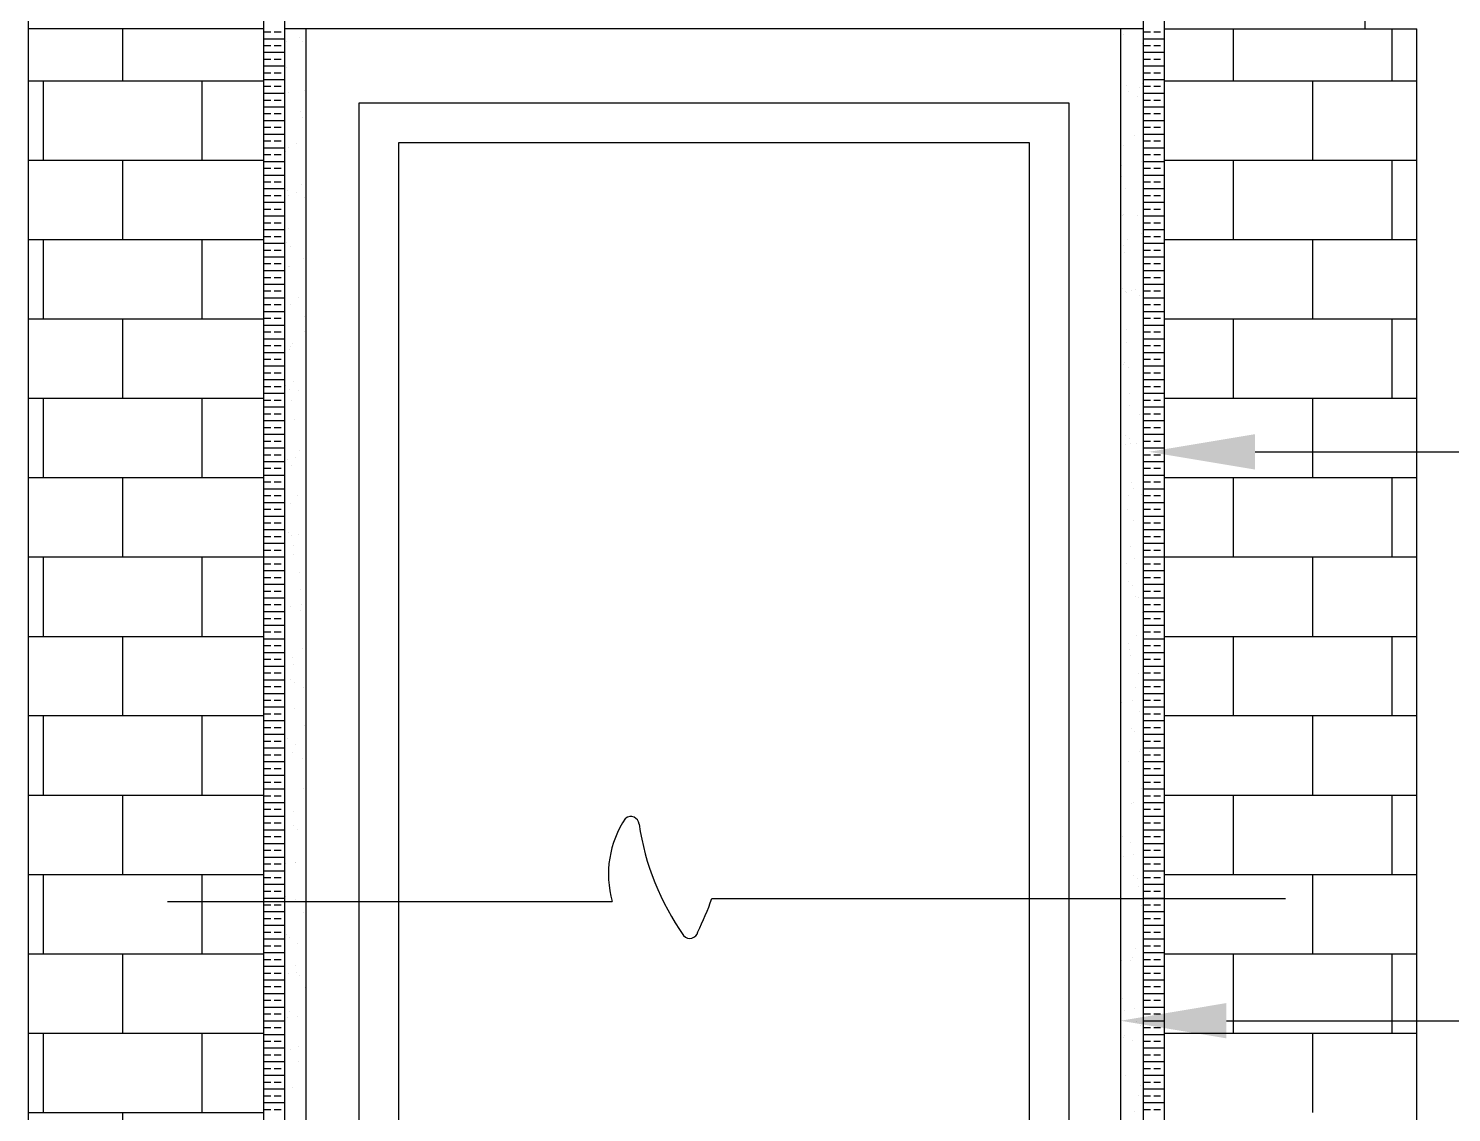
# Model space of a CAD drawing. Header units: metres. Extents: x -54 to 177, y -43 to 77.
# Drawn here: x 26.944 to 28.318, y 13.751 to 14.797 of the extents above; entities that cross this region are included whole.
import ezdxf

# ---------------------------------------------------------------- set-up
doc = ezdxf.new("R2010")
doc.units = ezdxf.units.M
doc.header["$LTSCALE"] = 2
doc.header["$MEASUREMENT"] = 0

# ---------------------------------------------------------------- blocks, each defined once
blk = doc.blocks.new('A$C64980A76')
at = {"color": 0}
for p, q in [((82.422, 69.644), (82.422, 70.919)), ((84.838, 70.919), (84.838, 49.45)), ((94.106, 49.45), (94.106, 70.919)), ((96.168, 69.644), (96.168, 70.919)), ((85.054, 70.703), (85.054, 49.45)), ((93.889, 49.45), (93.889, 70.703)), ((82.422, 49.45), (82.422, 69.644)), ((84.838, 69.644), (82.422, 69.644)), ((83.391, 69.109), (83.391, 69.644)), ((84.838, 69.542), (85.054, 69.542)), ((84.844, 69.613), (84.914, 69.613)), ((84.949, 69.613), (85.019, 69.613)), ((93.889, 69.644), (85.054, 69.644)), ((85.204, 69.549), (85.204, 69.549)), ((85.277, 49.45), (85.277, 69.644)), ((93.657, 49.45), (93.657, 69.644)), ((93.688, 69.588), (93.688, 69.588)), ((93.889, 69.613), (93.96, 69.613)), ((93.889, 69.542), (94.106, 69.542)), ((93.995, 69.613), (94.065, 69.613)), ((94.1, 69.613), (94.106, 69.613)), ((94.106, 69.644), (96.701, 69.644)), ((94.814, 69.109), (94.814, 69.644)), ((96.446, 69.109), (96.446, 69.644)), ((96.701, 49.45), (96.701, 69.644)), ((84.838, 69.402), (85.054, 69.402)), ((84.844, 69.472), (84.914, 69.472)), ((84.949, 69.472), (85.019, 69.472)), ((85.075, 69.511), (85.075, 69.511)), ((85.242, 69.515), (85.242, 69.515)), ((93.659, 69.459), (93.659, 69.459)), ((93.874, 69.494), (93.874, 69.494)), ((93.889, 69.472), (93.96, 69.472)), ((93.889, 69.402), (94.106, 69.402)), ((93.995, 69.472), (94.065, 69.472)), ((94.1, 69.472), (94.106, 69.472)), ((84.838, 69.262), (85.054, 69.262)), ((84.844, 69.332), (84.914, 69.332)), ((84.949, 69.332), (85.019, 69.332)), ((85.076, 69.245), (85.076, 69.245)), ((93.889, 69.332), (93.96, 69.332)), ((93.889, 69.262), (94.106, 69.262)), ((93.995, 69.332), (94.065, 69.332)), ((94.1, 69.332), (94.106, 69.332)), ((82.422, 69.109), (84.838, 69.109)), ((82.575, 68.293), (82.575, 69.109)), ((84.207, 68.293), (84.207, 69.109)), ((84.838, 69.122), (85.054, 69.122)), ((84.844, 69.192), (84.914, 69.192)), ((84.949, 69.192), (85.019, 69.192)), ((93.876, 69.085), (93.876, 69.085)), ((93.887, 69.101), (93.887, 69.101)), ((93.889, 69.192), (93.96, 69.192)), ((93.889, 69.122), (94.106, 69.122)), ((93.995, 69.192), (94.065, 69.192)), ((94.1, 69.192), (94.106, 69.192)), ((94.106, 69.109), (96.701, 69.109)), ((95.63, 68.293), (95.63, 69.109)), ((84.838, 68.982), (85.054, 68.982)), ((84.844, 69.052), (84.914, 69.052)), ((84.949, 69.052), (85.019, 69.052)), ((85.098, 68.985), (85.098, 68.985)), ((85.263, 69.007), (85.263, 69.007)), ((93.71, 69.063), (93.71, 69.063)), ((93.738, 69.003), (93.738, 69.003)), ((93.824, 68.948), (93.824, 68.948)), ((93.845, 69.041), (93.845, 69.041)), ((93.882, 69.007), (93.882, 69.007)), ((93.889, 69.052), (93.96, 69.052)), ((93.889, 68.982), (94.106, 68.982)), ((93.995, 69.052), (94.065, 69.052)), ((94.1, 69.052), (94.106, 69.052)), ((84.838, 68.841), (85.054, 68.841)), ((84.844, 68.911), (84.914, 68.911)), ((84.949, 68.911), (85.019, 68.911)), ((85.224, 68.79), (85.224, 68.79)), ((93.125, 68.88), (85.819, 68.88)), ((85.819, 68.88), (85.819, 50.215)), ((93.125, 50.215), (93.125, 68.88)), ((93.889, 68.911), (93.96, 68.911)), ((93.889, 68.841), (94.106, 68.841)), ((93.995, 68.911), (94.065, 68.911)), ((94.1, 68.911), (94.106, 68.911)), ((84.838, 68.701), (85.054, 68.701)), ((84.844, 68.771), (84.914, 68.771)), ((84.949, 68.771), (85.019, 68.771)), ((85.057, 68.772), (85.057, 68.772)), ((85.241, 68.734), (85.241, 68.734)), ((93.889, 68.771), (93.96, 68.771)), ((93.889, 68.701), (94.106, 68.701)), ((93.995, 68.771), (94.065, 68.771)), ((94.1, 68.771), (94.106, 68.771)), ((84.838, 68.561), (85.054, 68.561)), ((84.844, 68.631), (84.914, 68.631)), ((84.949, 68.631), (85.019, 68.631)), ((93.792, 68.546), (93.792, 68.546)), ((93.889, 68.631), (93.96, 68.631)), ((93.889, 68.561), (94.106, 68.561)), ((93.995, 68.631), (94.065, 68.631)), ((94.1, 68.631), (94.106, 68.631)), ((84.838, 68.421), (85.054, 68.421)), ((84.844, 68.491), (84.914, 68.491)), ((84.844, 68.35), (84.914, 68.35)), ((84.949, 68.491), (85.019, 68.491)), ((84.949, 68.35), (85.019, 68.35)), ((85.069, 68.378), (85.069, 68.378)), ((85.096, 68.421), (85.096, 68.421)), ((85.18, 68.468), (85.18, 68.468)), ((92.717, 68.472), (86.227, 68.472)), ((86.227, 68.472), (86.227, 50.623)), ((92.717, 50.623), (92.717, 68.472)), ((93.687, 68.445), (93.687, 68.445)), ((93.889, 68.491), (93.96, 68.491)), ((93.889, 68.421), (94.106, 68.421)), ((93.889, 68.35), (93.96, 68.35)), ((93.995, 68.491), (94.065, 68.491)), ((93.995, 68.35), (94.065, 68.35)), ((94.1, 68.491), (94.106, 68.491)), ((94.1, 68.35), (94.106, 68.35)), ((82.422, 68.293), (84.838, 68.293)), ((83.391, 67.477), (83.391, 68.293)), ((84.838, 68.28), (85.054, 68.28)), ((84.844, 68.21), (84.914, 68.21)), ((84.949, 68.21), (85.019, 68.21)), ((93.663, 68.239), (93.663, 68.239)), ((93.865, 68.282), (93.865, 68.282)), ((93.889, 68.28), (94.106, 68.28)), ((93.889, 68.21), (93.96, 68.21)), ((93.995, 68.21), (94.065, 68.21)), ((94.1, 68.21), (94.106, 68.21)), ((94.106, 68.293), (96.701, 68.293)), ((94.814, 67.477), (94.814, 68.293)), ((96.446, 67.477), (96.446, 68.293)), ((84.838, 68.14), (85.054, 68.14)), ((84.844, 68.07), (84.914, 68.07)), ((84.949, 68.07), (85.019, 68.07)), ((93.667, 68.126), (93.667, 68.126)), ((93.889, 68.14), (94.106, 68.14)), ((93.889, 68.07), (93.96, 68.07)), ((93.995, 68.07), (94.065, 68.07)), ((94.1, 68.07), (94.106, 68.07)), ((84.838, 68), (85.054, 68)), ((84.844, 67.93), (84.914, 67.93)), ((84.949, 67.93), (85.019, 67.93)), ((85.082, 67.985), (85.082, 67.985)), ((85.091, 67.928), (85.091, 67.928)), ((85.174, 67.965), (85.174, 67.965)), ((85.232, 68.042), (85.232, 68.042)), ((85.26, 67.91), (85.26, 67.91)), ((85.27, 68.008), (85.27, 68.008)), ((93.703, 68.006), (93.703, 68.006)), ((93.889, 68), (94.106, 68)), ((93.889, 67.93), (93.96, 67.93)), ((93.995, 67.93), (94.065, 67.93)), ((94.1, 67.93), (94.106, 67.93)), ((84.838, 67.86), (85.054, 67.86)), ((84.844, 67.79), (84.914, 67.79)), ((84.949, 67.79), (85.019, 67.79)), ((93.889, 67.86), (94.106, 67.86)), ((93.889, 67.79), (93.96, 67.79)), ((93.995, 67.79), (94.065, 67.79)), ((94.1, 67.79), (94.106, 67.79)), ((84.838, 67.719), (85.054, 67.719)), ((84.844, 67.649), (84.914, 67.649)), ((84.949, 67.649), (85.019, 67.649)), ((93.67, 67.72), (93.67, 67.72)), ((93.68, 67.733), (93.68, 67.733)), ((93.828, 67.728), (93.828, 67.728)), ((93.889, 67.719), (94.106, 67.719)), ((93.889, 67.649), (93.96, 67.649)), ((93.995, 67.649), (94.065, 67.649)), ((94.1, 67.649), (94.106, 67.649)), ((82.422, 67.477), (84.838, 67.477)), ((82.575, 66.661), (82.575, 67.477)), ((84.207, 66.661), (84.207, 67.477)), ((84.838, 67.579), (85.054, 67.579)), ((84.844, 67.509), (84.914, 67.509)), ((84.949, 67.509), (85.019, 67.509)), ((85.095, 67.592), (85.095, 67.592)), ((93.725, 67.48), (93.725, 67.48)), ((93.873, 67.534), (93.873, 67.534)), ((93.889, 67.579), (94.106, 67.579)), ((93.889, 67.509), (93.96, 67.509)), ((93.995, 67.509), (94.065, 67.509)), ((94.1, 67.509), (94.106, 67.509)), ((94.106, 67.477), (96.701, 67.477)), ((95.63, 66.661), (95.63, 67.477)), ((84.838, 67.439), (85.054, 67.439)), ((84.844, 67.369), (84.914, 67.369)), ((84.949, 67.369), (85.019, 67.369)), ((85.074, 67.445), (85.074, 67.445)), ((85.113, 67.403), (85.113, 67.403)), ((93.683, 67.414), (93.683, 67.414)), ((93.692, 67.34), (93.692, 67.34)), ((93.889, 67.439), (94.106, 67.439)), ((93.889, 67.369), (93.96, 67.369)), ((93.995, 67.369), (94.065, 67.369)), ((94.1, 67.369), (94.106, 67.369)), ((84.838, 67.299), (85.054, 67.299)), ((84.844, 67.229), (84.914, 67.229)), ((84.949, 67.229), (85.019, 67.229)), ((85.1, 67.201), (85.1, 67.201)), ((85.108, 67.199), (85.108, 67.199)), ((85.252, 67.283), (85.252, 67.283)), ((93.889, 67.299), (94.106, 67.299)), ((93.889, 67.229), (93.96, 67.229)), ((93.995, 67.229), (94.065, 67.229)), ((94.1, 67.229), (94.106, 67.229)), ((84.838, 67.158), (85.054, 67.158)), ((84.844, 67.088), (84.914, 67.088)), ((84.949, 67.088), (85.019, 67.088)), ((93.889, 67.158), (94.106, 67.158)), ((93.889, 67.088), (93.96, 67.088)), ((93.995, 67.088), (94.065, 67.088)), ((94.1, 67.088), (94.106, 67.088)), ((84.838, 67.018), (85.054, 67.018)), ((84.844, 66.948), (84.914, 66.948)), ((84.949, 66.948), (85.019, 66.948)), ((85.195, 66.886), (85.195, 66.886)), ((93.677, 66.972), (93.677, 66.972)), ((93.705, 66.947), (93.705, 66.947)), ((93.715, 66.937), (93.715, 66.937)), ((93.762, 66.958), (93.762, 66.958)), ((93.807, 66.963), (93.807, 66.963)), ((93.848, 66.903), (93.848, 66.903)), ((93.889, 67.018), (94.106, 67.018)), ((93.889, 66.948), (93.96, 66.948)), ((93.995, 66.948), (94.065, 66.948)), ((94.1, 66.948), (94.106, 66.948)), ((84.838, 66.878), (85.054, 66.878)), ((84.838, 66.738), (85.054, 66.738)), ((84.844, 66.808), (84.914, 66.808)), ((84.949, 66.808), (85.019, 66.808)), ((85.121, 66.806), (85.121, 66.806)), ((93.889, 66.878), (94.106, 66.878)), ((93.889, 66.808), (93.96, 66.808)), ((93.889, 66.738), (94.106, 66.738)), ((93.995, 66.808), (94.065, 66.808)), ((94.1, 66.808), (94.106, 66.808)), ((82.422, 66.661), (84.838, 66.661)), ((83.391, 65.845), (83.391, 66.661)), ((84.838, 66.597), (85.054, 66.597)), ((84.844, 66.668), (84.914, 66.668)), ((84.949, 66.668), (85.019, 66.668)), ((85.057, 66.721), (85.057, 66.721)), ((85.264, 66.69), (85.264, 66.69)), ((93.889, 66.668), (93.96, 66.668)), ((93.889, 66.597), (94.106, 66.597)), ((93.995, 66.668), (94.065, 66.668)), ((94.1, 66.668), (94.106, 66.668)), ((94.106, 66.661), (96.701, 66.661)), ((94.814, 65.845), (94.814, 66.661)), ((96.446, 65.845), (96.446, 66.661)), ((84.838, 66.457), (85.054, 66.457)), ((84.844, 66.527), (84.914, 66.527)), ((84.949, 66.527), (85.019, 66.527)), ((85.26, 66.535), (85.26, 66.535)), ((93.718, 66.554), (93.718, 66.554)), ((93.889, 66.527), (93.96, 66.527)), ((93.889, 66.457), (94.106, 66.457)), ((93.995, 66.527), (94.065, 66.527)), ((94.1, 66.527), (94.106, 66.527)), ((84.838, 66.317), (85.054, 66.317)), ((84.844, 66.387), (84.914, 66.387)), ((84.949, 66.387), (85.019, 66.387)), ((85.106, 66.346), (85.106, 66.346)), ((85.119, 66.377), (85.119, 66.377)), ((85.134, 66.413), (85.134, 66.413)), ((93.718, 66.423), (93.718, 66.423)), ((93.889, 66.387), (93.96, 66.387)), ((93.889, 66.317), (94.106, 66.317)), ((93.995, 66.387), (94.065, 66.387)), ((94.1, 66.387), (94.106, 66.387)), ((84.838, 66.177), (85.054, 66.177)), ((84.844, 66.247), (84.914, 66.247)), ((84.949, 66.247), (85.019, 66.247)), ((93.687, 66.194), (93.687, 66.194)), ((93.697, 66.212), (93.697, 66.212)), ((93.731, 66.161), (93.731, 66.161)), ((93.889, 66.247), (93.96, 66.247)), ((93.889, 66.177), (94.106, 66.177)), ((93.995, 66.247), (94.065, 66.247)), ((94.1, 66.247), (94.106, 66.247)), ((84.838, 66.037), (85.054, 66.037)), ((84.844, 66.107), (84.914, 66.107)), ((84.949, 66.107), (85.019, 66.107)), ((85.147, 66.02), (85.147, 66.02)), ((93.889, 66.107), (93.96, 66.107)), ((93.889, 66.037), (94.106, 66.037)), ((93.995, 66.107), (94.065, 66.107)), ((94.1, 66.107), (94.106, 66.107)), ((84.838, 65.896), (85.054, 65.896)), ((84.844, 65.966), (84.914, 65.966)), ((84.949, 65.966), (85.019, 65.966)), ((85.065, 65.973), (85.065, 65.973)), ((85.102, 65.938), (85.102, 65.938)), ((85.198, 65.921), (85.198, 65.921)), ((93.74, 65.898), (93.74, 65.898)), ((93.889, 65.966), (93.96, 65.966)), ((93.889, 65.896), (94.106, 65.896)), ((93.995, 65.966), (94.065, 65.966)), ((94.1, 65.966), (94.106, 65.966)), ((82.422, 65.845), (84.838, 65.845)), ((82.575, 65.029), (82.575, 65.845)), ((84.207, 65.029), (84.207, 65.845)), ((84.838, 65.756), (85.054, 65.756)), ((84.844, 65.826), (84.914, 65.826)), ((84.949, 65.826), (85.019, 65.826)), ((85.128, 65.82), (85.128, 65.82)), ((93.744, 65.768), (93.744, 65.768)), ((93.889, 65.826), (93.96, 65.826)), ((93.889, 65.756), (94.106, 65.756)), ((93.995, 65.826), (94.065, 65.826)), ((94.1, 65.826), (94.106, 65.826)), ((94.106, 65.845), (96.701, 65.845)), ((95.63, 65.029), (95.63, 65.845)), ((84.838, 65.616), (85.054, 65.616)), ((84.844, 65.686), (84.914, 65.686)), ((84.949, 65.686), (85.019, 65.686)), ((85.159, 65.627), (85.159, 65.627)), ((93.852, 65.683), (93.852, 65.683)), ((93.889, 65.686), (93.96, 65.686)), ((93.889, 65.616), (94.106, 65.616)), ((93.995, 65.686), (94.065, 65.686)), ((94.1, 65.686), (94.106, 65.686)), ((84.838, 65.476), (85.054, 65.476)), ((84.844, 65.546), (84.914, 65.546)), ((84.949, 65.546), (85.019, 65.546)), ((93.705, 65.464), (93.705, 65.464)), ((93.743, 65.43), (93.743, 65.43)), ((93.889, 65.546), (93.96, 65.546)), ((93.889, 65.476), (94.106, 65.476)), ((93.995, 65.546), (94.065, 65.546)), ((94.1, 65.546), (94.106, 65.546)), ((84.838, 65.335), (85.054, 65.335)), ((84.844, 65.405), (84.914, 65.405)), ((84.949, 65.405), (85.019, 65.405)), ((85.21, 65.303), (85.21, 65.303)), ((93.707, 65.37), (93.707, 65.37)), ((93.757, 65.375), (93.757, 65.375)), ((93.822, 65.381), (93.822, 65.381)), ((93.889, 65.405), (93.96, 65.405)), ((93.889, 65.335), (94.106, 65.335)), ((93.995, 65.405), (94.065, 65.405)), ((94.1, 65.405), (94.106, 65.405)), ((84.838, 65.195), (85.054, 65.195)), ((84.844, 65.265), (84.914, 65.265)), ((84.949, 65.265), (85.019, 65.265)), ((85.085, 65.213), (85.085, 65.213)), ((85.123, 65.157), (85.123, 65.157)), ((85.172, 65.234), (85.172, 65.234)), ((93.889, 65.265), (93.96, 65.265)), ((93.889, 65.195), (94.106, 65.195)), ((93.995, 65.265), (94.065, 65.265)), ((94.1, 65.265), (94.106, 65.265)), ((82.422, 65.029), (84.838, 65.029)), ((83.391, 64.213), (83.391, 65.029)), ((84.838, 65.055), (85.054, 65.055)), ((84.844, 65.125), (84.914, 65.125)), ((84.844, 64.985), (84.914, 64.985)), ((84.949, 65.125), (85.019, 65.125)), ((84.949, 64.985), (85.019, 64.985)), ((93.769, 64.982), (93.769, 64.982)), ((93.889, 65.125), (93.96, 65.125)), ((93.889, 65.055), (94.106, 65.055)), ((93.889, 64.985), (93.96, 64.985)), ((93.995, 65.125), (94.065, 65.125)), ((93.995, 64.985), (94.065, 64.985)), ((94.1, 65.125), (94.106, 65.125)), ((94.1, 64.985), (94.106, 64.985)), ((94.106, 65.029), (96.701, 65.029)), ((94.814, 64.213), (94.814, 65.029)), ((96.446, 64.213), (96.446, 65.029)), ((84.838, 64.915), (85.054, 64.915)), ((84.844, 64.844), (84.914, 64.844)), ((84.949, 64.844), (85.019, 64.844)), ((85.185, 64.841), (85.185, 64.841)), ((93.733, 64.841), (93.733, 64.841)), ((93.786, 64.914), (93.786, 64.914)), ((93.872, 64.859), (93.872, 64.859)), ((93.889, 64.915), (94.106, 64.915)), ((93.889, 64.844), (93.96, 64.844)), ((93.995, 64.844), (94.065, 64.844)), ((94.1, 64.844), (94.106, 64.844)), ((84.838, 64.774), (85.054, 64.774)), ((84.844, 64.704), (84.914, 64.704)), ((84.949, 64.704), (85.019, 64.704)), ((85.121, 64.763), (85.121, 64.763)), ((93.725, 64.705), (93.725, 64.705)), ((93.889, 64.774), (94.106, 64.774)), ((93.889, 64.704), (93.96, 64.704)), ((93.995, 64.704), (94.065, 64.704)), ((94.1, 64.704), (94.106, 64.704)), ((84.838, 64.634), (85.054, 64.634)), ((84.844, 64.564), (84.914, 64.564)), ((84.949, 64.564), (85.019, 64.564)), ((93.782, 64.589), (93.782, 64.589)), ((93.889, 64.634), (94.106, 64.634)), ((93.889, 64.564), (93.96, 64.564)), ((93.995, 64.564), (94.065, 64.564)), ((94.1, 64.564), (94.106, 64.564)), ((84.838, 64.494), (85.054, 64.494)), ((84.844, 64.424), (84.914, 64.424)), ((84.949, 64.424), (85.019, 64.424)), ((85.093, 64.465), (85.093, 64.465)), ((85.13, 64.431), (85.13, 64.431)), ((85.198, 64.448), (85.198, 64.448)), ((93.889, 64.494), (94.106, 64.494)), ((93.889, 64.424), (93.96, 64.424)), ((93.995, 64.424), (94.065, 64.424)), ((94.1, 64.424), (94.106, 64.424)), ((84.838, 64.354), (85.054, 64.354)), ((84.844, 64.284), (84.914, 64.284)), ((84.949, 64.284), (85.019, 64.284)), ((85.057, 64.387), (85.057, 64.387)), ((85.143, 64.332), (85.143, 64.332)), ((93.755, 64.316), (93.755, 64.316)), ((93.889, 64.354), (94.106, 64.354)), ((93.889, 64.284), (93.96, 64.284)), ((93.995, 64.284), (94.065, 64.284)), ((94.1, 64.284), (94.106, 64.284)), ((82.422, 64.213), (84.838, 64.213)), ((82.575, 63.397), (82.575, 64.213)), ((84.207, 63.397), (84.207, 64.213)), ((84.838, 64.213), (85.054, 64.213)), ((84.844, 64.143), (84.914, 64.143)), ((84.949, 64.143), (85.019, 64.143)), ((85.143, 64.238), (85.143, 64.238)), ((93.711, 64.15), (93.711, 64.15)), ((93.795, 64.196), (93.795, 64.196)), ((93.889, 64.213), (94.106, 64.213)), ((93.889, 64.143), (93.96, 64.143)), ((93.995, 64.143), (94.065, 64.143)), ((94.1, 64.143), (94.106, 64.143)), ((94.106, 64.213), (96.701, 64.213)), ((95.63, 63.397), (95.63, 64.213)), ((84.838, 64.073), (85.054, 64.073)), ((84.844, 64.003), (84.914, 64.003)), ((84.949, 64.003), (85.019, 64.003)), ((85.211, 64.055), (85.211, 64.055)), ((93.733, 63.957), (93.733, 63.957)), ((93.889, 64.073), (94.106, 64.073)), ((93.889, 64.003), (93.96, 64.003)), ((93.995, 64.003), (94.065, 64.003)), ((94.1, 64.003), (94.106, 64.003)), ((84.838, 63.933), (85.054, 63.933)), ((84.844, 63.863), (84.914, 63.863)), ((84.949, 63.863), (85.019, 63.863)), ((85.222, 63.876), (85.222, 63.876)), ((93.771, 63.922), (93.771, 63.922)), ((93.889, 63.933), (94.106, 63.933)), ((93.889, 63.863), (93.96, 63.863)), ((93.995, 63.863), (94.065, 63.863)), ((94.1, 63.863), (94.106, 63.863)), ((84.838, 63.793), (85.054, 63.793)), ((84.844, 63.723), (84.914, 63.723)), ((84.949, 63.723), (85.019, 63.723)), ((85.113, 63.706), (85.113, 63.706)), ((85.225, 63.721), (85.225, 63.721)), ((93.808, 63.803), (93.808, 63.803)), ((93.837, 63.798), (93.837, 63.798)), ((93.889, 63.793), (94.106, 63.793)), ((93.889, 63.723), (93.96, 63.723)), ((93.995, 63.723), (94.065, 63.723)), ((94.1, 63.723), (94.106, 63.723)), ((84.838, 63.652), (85.054, 63.652)), ((84.844, 63.582), (84.914, 63.582)), ((84.949, 63.582), (85.019, 63.582)), ((85.224, 63.662), (85.224, 63.662)), ((93.876, 63.639), (93.876, 63.639)), ((93.889, 63.652), (94.106, 63.652)), ((93.889, 63.582), (93.96, 63.582)), ((93.995, 63.582), (94.065, 63.582)), ((94.1, 63.582), (94.106, 63.582)), ((82.422, 63.397), (84.838, 63.397)), ((83.391, 62.582), (83.391, 63.397)), ((84.838, 63.512), (85.054, 63.512)), ((84.838, 63.372), (85.054, 63.372)), ((84.844, 63.442), (84.914, 63.442)), ((84.949, 63.442), (85.019, 63.442)), ((93.821, 63.41), (93.821, 63.41)), ((93.889, 63.512), (94.106, 63.512)), ((93.889, 63.442), (93.96, 63.442)), ((93.889, 63.372), (94.106, 63.372)), ((93.995, 63.442), (94.065, 63.442)), ((94.1, 63.442), (94.106, 63.442)), ((94.106, 63.397), (96.701, 63.397)), ((94.814, 62.582), (94.814, 63.397)), ((96.446, 62.582), (96.446, 63.397)), ((84.838, 63.232), (85.054, 63.232)), ((84.844, 63.302), (84.914, 63.302)), ((84.949, 63.302), (85.019, 63.302)), ((85.236, 63.269), (85.236, 63.269)), ((93.731, 63.326), (93.731, 63.326)), ((93.748, 63.258), (93.748, 63.258)), ((93.889, 63.302), (93.96, 63.302)), ((93.889, 63.232), (94.106, 63.232)), ((93.995, 63.302), (94.065, 63.302)), ((94.1, 63.302), (94.106, 63.302)), ((84.838, 63.091), (85.054, 63.091)), ((84.844, 63.162), (84.914, 63.162)), ((84.949, 63.162), (85.019, 63.162)), ((85.136, 63.181), (85.136, 63.181)), ((85.147, 63.112), (85.147, 63.112)), ((93.753, 63.198), (93.753, 63.198)), ((93.889, 63.162), (93.96, 63.162)), ((93.889, 63.091), (94.106, 63.091)), ((93.995, 63.162), (94.065, 63.162)), ((94.1, 63.162), (94.106, 63.162)), ((84.838, 62.951), (85.054, 62.951)), ((84.844, 63.021), (84.914, 63.021)), ((84.949, 63.021), (85.019, 63.021)), ((85.12, 62.958), (85.12, 62.958)), ((93.834, 63.017), (93.834, 63.017)), ((93.889, 63.021), (93.96, 63.021)), ((93.889, 62.951), (94.106, 62.951)), ((93.995, 63.021), (94.065, 63.021)), ((94.1, 63.021), (94.106, 63.021)), ((84.838, 62.811), (85.054, 62.811)), ((84.844, 62.881), (84.914, 62.881)), ((84.949, 62.881), (85.019, 62.881)), ((85.158, 62.923), (85.158, 62.923)), ((85.249, 62.876), (85.249, 62.876)), ((93.809, 62.87), (93.809, 62.87)), ((93.889, 62.881), (93.96, 62.881)), ((93.889, 62.811), (94.106, 62.811)), ((93.995, 62.881), (94.065, 62.881)), ((94.1, 62.881), (94.106, 62.881)), ((84.838, 62.671), (85.054, 62.671)), ((84.844, 62.741), (84.914, 62.741)), ((84.949, 62.741), (85.019, 62.741)), ((85.158, 62.656), (85.158, 62.656)), ((93.664, 62.719), (93.664, 62.719)), ((93.771, 62.733), (93.771, 62.733)), ((93.889, 62.741), (93.96, 62.741)), ((93.889, 62.671), (94.106, 62.671)), ((93.995, 62.741), (94.065, 62.741)), ((94.1, 62.741), (94.106, 62.741)), ((82.422, 62.582), (84.838, 62.582)), ((82.575, 61.766), (82.575, 62.582)), ((84.207, 61.766), (84.207, 62.582)), ((84.838, 62.531), (85.054, 62.531)), ((84.844, 62.601), (84.914, 62.601)), ((84.949, 62.601), (85.019, 62.601)), ((93.847, 62.623), (93.847, 62.623)), ((93.889, 62.601), (93.96, 62.601)), ((93.889, 62.531), (94.106, 62.531)), ((93.995, 62.601), (94.065, 62.601)), ((94.1, 62.601), (94.106, 62.601)), ((94.106, 62.582), (96.701, 62.582)), ((95.63, 61.766), (95.63, 62.582)), ((84.838, 62.39), (85.054, 62.39)), ((84.844, 62.46), (84.914, 62.46)), ((84.949, 62.46), (85.019, 62.46)), ((85.262, 62.483), (85.262, 62.483)), ((93.761, 62.449), (93.761, 62.449)), ((93.799, 62.415), (93.799, 62.415)), ((93.889, 62.46), (93.96, 62.46)), ((93.889, 62.39), (94.106, 62.39)), ((93.995, 62.46), (94.065, 62.46)), ((94.1, 62.46), (94.106, 62.46)), ((84.838, 62.25), (85.054, 62.25)), ((84.844, 62.32), (84.914, 62.32)), ((84.949, 62.32), (85.019, 62.32)), ((85.081, 62.343), (85.081, 62.343)), ((85.167, 62.288), (85.167, 62.288)), ((93.852, 62.216), (93.852, 62.216)), ((93.859, 62.23), (93.859, 62.23)), ((93.889, 62.32), (93.96, 62.32)), ((93.889, 62.25), (94.106, 62.25)), ((93.995, 62.32), (94.065, 62.32)), ((94.1, 62.32), (94.106, 62.32)), ((84.838, 62.11), (85.054, 62.11)), ((84.844, 62.18), (84.914, 62.18)), ((84.949, 62.18), (85.019, 62.18)), ((85.14, 62.199), (85.14, 62.199)), ((85.24, 62.138), (85.24, 62.138)), ((85.275, 62.09), (85.275, 62.09)), ((93.735, 62.106), (93.735, 62.106)), ((93.889, 62.18), (93.96, 62.18)), ((93.889, 62.11), (94.106, 62.11)), ((93.995, 62.18), (94.065, 62.18)), ((94.1, 62.18), (94.106, 62.18)), ((84.838, 61.97), (85.054, 61.97)), ((84.844, 62.04), (84.914, 62.04)), ((84.949, 62.04), (85.019, 62.04)), ((93.889, 62.04), (93.96, 62.04)), ((93.889, 61.97), (94.106, 61.97)), ((93.995, 62.04), (94.065, 62.04)), ((94.1, 62.04), (94.106, 62.04)), ((82.422, 61.766), (84.838, 61.766)), ((83.391, 60.95), (83.391, 61.766)), ((84.838, 61.829), (85.054, 61.829)), ((84.844, 61.899), (84.914, 61.899)), ((84.949, 61.899), (85.019, 61.899)), ((85.246, 61.832), (85.246, 61.832)), ((93.872, 61.837), (93.872, 61.837)), ((93.889, 61.899), (93.96, 61.899)), ((93.889, 61.829), (94.106, 61.829)), ((93.995, 61.899), (94.065, 61.899)), ((94.1, 61.899), (94.106, 61.899)), ((94.106, 61.766), (96.701, 61.766)), ((94.814, 60.95), (94.814, 61.766)), ((96.446, 60.95), (96.446, 61.766)), ((84.838, 61.689), (85.054, 61.689)), ((84.844, 61.759), (84.914, 61.759)), ((84.844, 61.619), (84.914, 61.619)), ((84.949, 61.759), (85.019, 61.759)), ((84.949, 61.619), (85.019, 61.619)), ((93.763, 61.676), (93.763, 61.676)), ((93.781, 61.69), (93.781, 61.69)), ((93.889, 61.759), (93.96, 61.759)), ((93.889, 61.689), (94.106, 61.689)), ((93.889, 61.619), (93.96, 61.619)), ((93.995, 61.759), (94.065, 61.759)), ((93.995, 61.619), (94.065, 61.619)), ((94.1, 61.759), (94.106, 61.759)), ((94.1, 61.619), (94.106, 61.619)), ((84.838, 61.549), (85.054, 61.549)), ((84.844, 61.479), (84.914, 61.479)), ((84.949, 61.479), (85.019, 61.479)), ((85.151, 61.598), (85.151, 61.598)), ((93.889, 61.549), (94.106, 61.549)), ((93.889, 61.479), (93.96, 61.479)), ((93.995, 61.479), (94.065, 61.479)), ((94.1, 61.479), (94.106, 61.479)), ((84.838, 61.409), (85.054, 61.409)), ((84.844, 61.338), (84.914, 61.338)), ((84.949, 61.338), (85.019, 61.338)), ((85.148, 61.45), (85.148, 61.45)), ((85.186, 61.416), (85.186, 61.416)), ((93.668, 61.336), (93.668, 61.336)), ((93.885, 61.444), (93.885, 61.444)), ((93.889, 61.409), (94.106, 61.409)), ((93.889, 61.338), (93.96, 61.338)), ((93.995, 61.338), (94.065, 61.338)), ((94.1, 61.338), (94.106, 61.338)), ((84.838, 61.268), (85.054, 61.268)), ((84.844, 61.198), (84.914, 61.198)), ((84.949, 61.198), (85.019, 61.198)), ((93.754, 61.281), (93.754, 61.281)), ((93.889, 61.268), (94.106, 61.268)), ((93.889, 61.198), (93.96, 61.198)), ((93.995, 61.198), (94.065, 61.198)), ((94.1, 61.198), (94.106, 61.198)), ((84.838, 61.128), (85.054, 61.128)), ((84.844, 61.058), (84.914, 61.058)), ((84.949, 61.058), (85.019, 61.058)), ((85.055, 61.115), (85.055, 61.115)), ((85.067, 61.059), (85.067, 61.059)), ((85.171, 61.068), (85.171, 61.068)), ((85.173, 61.073), (85.173, 61.073)), ((93.68, 61.137), (93.68, 61.137)), ((93.786, 61.151), (93.786, 61.151)), ((93.889, 61.128), (94.106, 61.128)), ((93.889, 61.058), (93.96, 61.058)), ((93.995, 61.058), (94.065, 61.058)), ((94.1, 61.058), (94.106, 61.058)), ((82.422, 60.95), (84.838, 60.95)), ((82.575, 60.134), (82.575, 60.95)), ((84.207, 60.134), (84.207, 60.95)), ((84.838, 60.988), (85.054, 60.988)), ((84.844, 60.918), (84.914, 60.918)), ((84.949, 60.918), (85.019, 60.918)), ((93.789, 60.942), (93.789, 60.942)), ((93.827, 60.908), (93.827, 60.908)), ((93.889, 60.988), (94.106, 60.988)), ((93.889, 60.918), (93.96, 60.918)), ((93.995, 60.918), (94.065, 60.918)), ((94.1, 60.918), (94.106, 60.918)), ((94.106, 60.95), (96.701, 60.95)), ((95.63, 60.134), (95.63, 60.95)), ((84.838, 60.848), (85.054, 60.848)), ((84.844, 60.778), (84.914, 60.778)), ((84.949, 60.778), (85.019, 60.778)), ((93.833, 60.825), (93.833, 60.825)), ((93.889, 60.848), (94.106, 60.848)), ((93.889, 60.778), (93.96, 60.778)), ((93.995, 60.778), (94.065, 60.778)), ((94.1, 60.778), (94.106, 60.778)), ((83.85, 60.672), (88.425, 60.672)), ((84.838, 60.707), (85.054, 60.707)), ((84.844, 60.637), (84.914, 60.637)), ((84.949, 60.637), (85.019, 60.637)), ((85.068, 60.722), (85.068, 60.722)), ((85.168, 60.691), (85.168, 60.691)), ((89.45, 60.702), (95.349, 60.702)), ((93.868, 60.633), (93.868, 60.633)), ((93.889, 60.707), (94.106, 60.707)), ((93.889, 60.637), (93.96, 60.637)), ((93.995, 60.637), (94.065, 60.637)), ((94.1, 60.637), (94.106, 60.637)), ((84.838, 60.567), (85.054, 60.567)), ((84.844, 60.497), (84.914, 60.497)), ((84.949, 60.497), (85.019, 60.497)), ((85.255, 60.556), (85.255, 60.556)), ((93.889, 60.567), (94.106, 60.567)), ((93.889, 60.497), (93.96, 60.497)), ((93.995, 60.497), (94.065, 60.497)), ((94.1, 60.497), (94.106, 60.497)), ((84.838, 60.427), (85.054, 60.427)), ((84.844, 60.357), (84.914, 60.357)), ((84.949, 60.357), (85.019, 60.357)), ((85.08, 60.329), (85.08, 60.329)), ((85.105, 60.298), (85.105, 60.298)), ((93.889, 60.427), (94.106, 60.427)), ((93.889, 60.357), (93.96, 60.357)), ((93.995, 60.357), (94.065, 60.357)), ((94.1, 60.357), (94.106, 60.357)), ((84.838, 60.287), (85.054, 60.287)), ((84.844, 60.217), (84.914, 60.217)), ((84.949, 60.217), (85.019, 60.217)), ((85.191, 60.243), (85.191, 60.243)), ((93.809, 60.183), (93.809, 60.183)), ((93.889, 60.287), (94.106, 60.287)), ((93.889, 60.217), (93.96, 60.217)), ((93.995, 60.217), (94.065, 60.217)), ((94.1, 60.217), (94.106, 60.217)), ((82.422, 60.134), (84.838, 60.134)), ((83.391, 59.318), (83.391, 60.134)), ((84.838, 60.146), (85.054, 60.146)), ((84.838, 60.006), (85.054, 60.006)), ((84.844, 60.076), (84.914, 60.076)), ((84.949, 60.076), (85.019, 60.076)), ((85.166, 60.016), (85.166, 60.016)), ((93.661, 60.063), (93.661, 60.063)), ((93.758, 60.061), (93.758, 60.061)), ((93.779, 60.093), (93.779, 60.093)), ((93.889, 60.146), (94.106, 60.146)), ((93.889, 60.076), (93.96, 60.076)), ((93.889, 60.006), (94.106, 60.006)), ((93.995, 60.076), (94.065, 60.076)), ((94.1, 60.076), (94.106, 60.076)), ((94.106, 60.134), (96.701, 60.134)), ((94.814, 59.318), (94.814, 60.134)), ((96.446, 59.318), (96.446, 60.134)), ((84.838, 59.866), (85.054, 59.866)), ((84.844, 59.936), (84.914, 59.936)), ((84.949, 59.936), (85.019, 59.936)), ((85.093, 59.936), (85.093, 59.936)), ((85.176, 59.943), (85.176, 59.943)), ((85.214, 59.908), (85.214, 59.908)), ((93.889, 59.936), (93.96, 59.936)), ((93.889, 59.866), (94.106, 59.866)), ((93.995, 59.936), (94.065, 59.936)), ((94.1, 59.936), (94.106, 59.936)), ((84.838, 59.726), (85.054, 59.726)), ((84.844, 59.796), (84.914, 59.796)), ((84.949, 59.796), (85.019, 59.796)), ((85.269, 59.787), (85.269, 59.787)), ((93.889, 59.796), (93.96, 59.796)), ((93.889, 59.726), (94.106, 59.726)), ((93.995, 59.796), (94.065, 59.796)), ((94.1, 59.796), (94.106, 59.796)), ((84.838, 59.585), (85.054, 59.585)), ((84.844, 59.656), (84.914, 59.656)), ((84.949, 59.656), (85.019, 59.656)), ((93.674, 59.67), (93.674, 59.67)), ((93.801, 59.568), (93.801, 59.568)), ((93.889, 59.656), (93.96, 59.656)), ((93.889, 59.585), (94.106, 59.585)), ((93.995, 59.656), (94.065, 59.656)), ((94.1, 59.656), (94.106, 59.656)), ((84.838, 59.445), (85.054, 59.445)), ((84.844, 59.515), (84.914, 59.515)), ((84.949, 59.515), (85.019, 59.515)), ((85.082, 59.477), (85.082, 59.477)), ((85.106, 59.543), (85.106, 59.543)), ((85.188, 59.491), (85.188, 59.491)), ((93.695, 59.554), (93.695, 59.554)), ((93.817, 59.435), (93.817, 59.435)), ((93.889, 59.515), (93.96, 59.515)), ((93.889, 59.445), (94.106, 59.445)), ((93.995, 59.515), (94.065, 59.515)), ((94.1, 59.515), (94.106, 59.515)), ((82.422, 59.318), (84.838, 59.318)), ((82.575, 58.502), (82.575, 59.318)), ((84.207, 58.502), (84.207, 59.318)), ((84.838, 59.305), (85.054, 59.305)), ((84.844, 59.375), (84.914, 59.375)), ((84.949, 59.375), (85.019, 59.375)), ((93.686, 59.277), (93.686, 59.277)), ((93.692, 59.292), (93.692, 59.292)), ((93.854, 59.4), (93.854, 59.4)), ((93.889, 59.375), (93.96, 59.375)), ((93.889, 59.305), (94.106, 59.305)), ((93.995, 59.375), (94.065, 59.375)), ((94.1, 59.375), (94.106, 59.375)), ((94.106, 59.318), (96.701, 59.318)), ((95.63, 58.502), (95.63, 59.318)), ((84.838, 59.165), (85.054, 59.165)), ((84.844, 59.235), (84.914, 59.235)), ((84.949, 59.235), (85.019, 59.235)), ((85.119, 59.15), (85.119, 59.15)), ((85.196, 59.184), (85.196, 59.184)), ((93.778, 59.237), (93.778, 59.237)), ((93.889, 59.235), (93.96, 59.235)), ((93.889, 59.165), (94.106, 59.165)), ((93.995, 59.235), (94.065, 59.235)), ((94.1, 59.235), (94.106, 59.235)), ((84.838, 59.025), (85.054, 59.025)), ((84.844, 59.095), (84.914, 59.095)), ((84.949, 59.095), (85.019, 59.095)), ((85.194, 59.023), (85.194, 59.023)), ((93.883, 59.051), (93.883, 59.051)), ((93.889, 59.095), (93.96, 59.095)), ((93.889, 59.025), (94.106, 59.025)), ((93.995, 59.095), (94.065, 59.095)), ((94.1, 59.095), (94.106, 59.095)), ((84.838, 58.884), (85.054, 58.884)), ((84.844, 58.954), (84.914, 58.954)), ((84.949, 58.954), (85.019, 58.954)), ((85.27, 58.973), (85.27, 58.973)), ((93.659, 58.838), (93.659, 58.838)), ((93.699, 58.884), (93.699, 58.884)), ((93.889, 58.954), (93.96, 58.954)), ((93.889, 58.884), (94.106, 58.884)), ((93.995, 58.954), (94.065, 58.954)), ((94.1, 58.954), (94.106, 58.954)), ((84.838, 58.744), (85.054, 58.744)), ((84.844, 58.814), (84.914, 58.814)), ((84.949, 58.814), (85.019, 58.814)), ((85.132, 58.757), (85.132, 58.757)), ((93.857, 58.781), (93.857, 58.781)), ((93.889, 58.814), (93.96, 58.814)), ((93.889, 58.744), (94.106, 58.744)), ((93.995, 58.814), (94.065, 58.814)), ((94.1, 58.814), (94.106, 58.814)), ((84.838, 58.604), (85.054, 58.604)), ((84.844, 58.674), (84.914, 58.674)), ((84.949, 58.674), (85.019, 58.674)), ((93.837, 58.675), (93.837, 58.675)), ((93.889, 58.674), (93.96, 58.674)), ((93.889, 58.604), (94.106, 58.604)), ((93.995, 58.674), (94.065, 58.674)), ((94.1, 58.674), (94.106, 58.674)), ((82.422, 58.502), (84.838, 58.502)), ((83.391, 57.686), (83.391, 58.502)), ((84.844, 58.534), (84.914, 58.534)), ((84.949, 58.534), (85.019, 58.534)), ((93.794, 58.511), (93.794, 58.511)), ((93.889, 58.534), (93.96, 58.534)), ((93.995, 58.534), (94.065, 58.534)), ((94.1, 58.534), (94.106, 58.534))]:
    blk.add_line(p, q, dxfattribs=at)
for points in [[(95.036, 65.294), (97.992, 65.294)], [(94.742, 59.445), (98.037, 59.445)]]:
    blk.add_lwpolyline(points, dxfattribs=at)
for centre, radius, start, end in [((89.408, 60.953), 1.022, 145.7561, 195.9836), ((88.614, 61.457), 0.0879, 7.0013, 125.0738), ((91.361, 61.866), 2.69, 188.5227, 215.0801), ((86.165, 61.883), 3.491, 334.0938, 340.2271), ((89.223, 60.375), 0.0838, 220.7531, 348.6369)]:
    blk.add_arc(centre, radius, start, end, dxfattribs=at)
for points in [[(95.036, 65.112), (93.945, 65.294), (95.036, 65.476)], [(94.742, 59.264), (93.652, 59.445), (94.742, 59.627)]]:
    blk.add_solid(points, dxfattribs=at)

msp = doc.modelspace()

# ---------------------------------------------------------------- block references
at = {"xscale": 0.0939071323985137, "yscale": 0.0939071323985137, "zscale": 0.0939071323985137, "rotation": 359.9999780247499}
msp.add_blockref('A$C64980A76', (19.2037, 8.257), dxfattribs=at)

doc.saveas('drawing.dxf')
